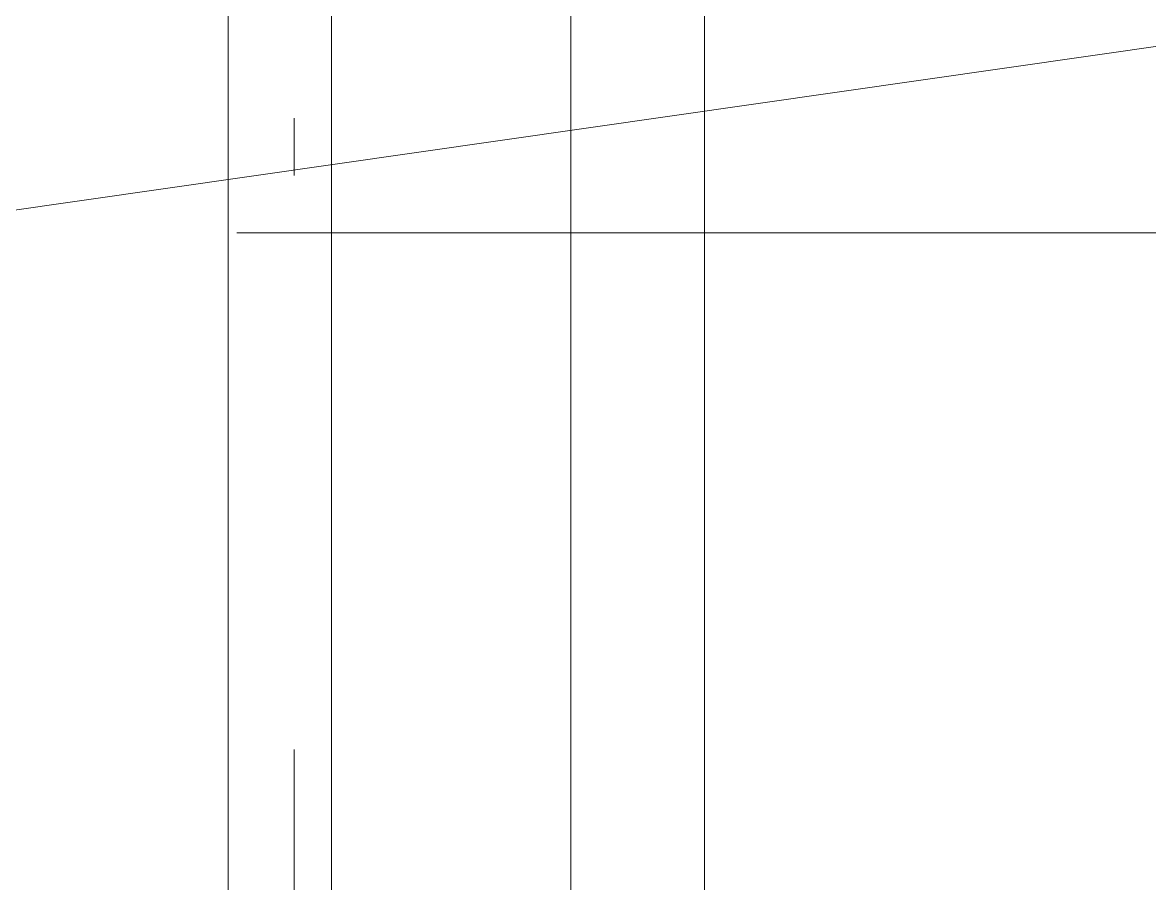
# Model space of a CAD drawing. Header units: metres. Extents: x -3.9 to 83, y -38 to 6.2.
# Drawn here: x 14.527 to 16.49, y -34.134 to -32.633 of the extents above; entities that cross this region are included whole.
import ezdxf

# ---------------------------------------------------------------- set-up
doc = ezdxf.new("R2010")
doc.units = ezdxf.units.M
doc.header["$MEASUREMENT"] = 0
doc.linetypes.add('Achse', pattern=[0.004, 0.002, -0.001, 0, -0.001])
doc.linetypes.add('Punkt 1_1', pattern=[0.075, 0.025, -0.05])
doc.layers.add('0._EG PP_2_000 Achsraster', color=7, linetype='Continuous')
doc.layers.add('0._EG PP_2_950 Polierplan Bemaßung', color=7, linetype='Continuous')

msp = doc.modelspace()

# ---------------------------------------------------------------- linework, layer by layer
at = {"layer": '0._EG PP_2_000 Achsraster', "color": 5, "linetype": 'Achse', "lineweight": 0, "ltscale": 1000}
for p, q in [((15, 3), (15, -36)), ((-1.5, -33), (21, -33))]:
    msp.add_line(p, q, dxfattribs=at)
at = {"layer": '0._EG PP_2_950 Polierplan Bemaßung', "color": 7, "linetype": 'Punkt 1_1', "lineweight": 13, "ltscale": 1000}
for p, q in [((14.885, -29.8), (14.885, -35.576)), ((15.065, -29.8), (15.065, -35.576))]:
    msp.add_line(p, q, dxfattribs=at)
at = {"layer": '0._EG PP_2_950 Polierplan Bemaßung', "color": 76, "linetype": 'Continuous', "lineweight": 13, "ltscale": 1000, "true_color": 0x3f7f02}
for p, q in [((15.715, -34.47), (15.715, -30.1)), ((15.482, -34.47), (15.482, -30.48))]:
    msp.add_line(p, q, dxfattribs=at)
at = {"layer": '0._EG PP_2_950 Polierplan Bemaßung', "color": 1, "linetype": 'Continuous', "lineweight": 13, "ltscale": 1000, "true_color": 0xfb0106}
msp.add_line((0.31, -35.0006), (19.0087, -32.3147), dxfattribs=at)

doc.saveas('drawing.dxf')
